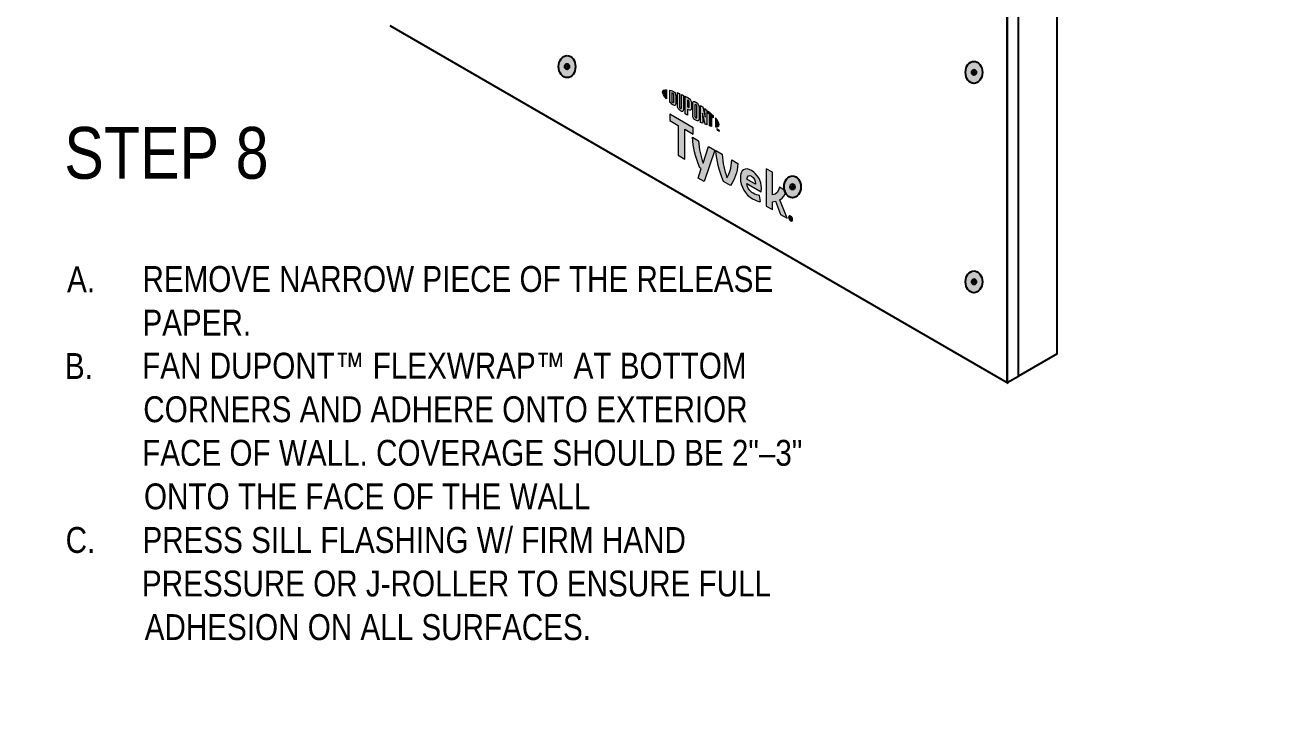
# Model space of a CAD drawing. Header units: inches. Extents: x -26 to 76, y -16 to 22.
# Drawn here: x -16.26 to -8.69, y 1.76 to 5.97 of the extents above; entities that cross this region are included whole.
import ezdxf

# ---------------------------------------------------------------- set-up
doc = ezdxf.new("R2010")
doc.units = ezdxf.units.IN
doc.header["$MEASUREMENT"] = 0
for name, color, linetype, lineweight in [('.ATI-HATCH', 7, 'Continuous', 0), ('G-ANNO-TTLB', 7, 'Continuous', 0), ('TYVEK', 7, 'Continuous', 0)]:
    doc.layers.add(name, color=color, linetype=linetype, lineweight=lineweight)

# ---------------------------------------------------------------- blocks, each defined once
blk = doc.blocks.new('Block_354')
at = {"layer": '.ATI-HATCH', "char_height": 0.2, "attachment_point": 7}
for s, insert in [('\\C18;\\c0;\\FArial Narrow|b0|i0|c1;\\H0.156297;\\W1.000000;A.', (-16.0058, 4.3543)), ('\\C18;\\c0;\\FArial Narrow|b0|i0|c1;\\H0.156297;\\W1.000000;REMOVE NARROW PIECE OF THE RELEASE', (-15.5507, 4.3543)), ('\\C18;\\c0;\\FArial Narrow|b0|i0|c1;\\H0.156297;\\W1.000000;PAPER.', (-15.5507, 4.0924)), ('\\C18;\\c0;\\FArial Narrow|b0|i0|c1;\\H0.156297;\\W1.000000;B.', (-16.0191, 3.8305)), ('\\C18;\\c0;\\FArial Narrow|b0|i0|c1;\\H0.156297;\\W1.000000;FAN DUPONT™ FLEXWRAP™ AT BOTTOM', (-15.552, 3.8305)), ('\\C18;\\c0;\\FArial Narrow|b0|i0|c1;\\H0.156297;\\W1.000000;CORNERS AND ADHERE ONTO EXTERIOR', (-15.5455, 3.5672)), ('\\C18;\\c0;\\FArial Narrow|b0|i0|c1;\\H0.156297;\\W1.000000;FACE OF WALL. COVERAGE SHOULD BE 2"–3" ', (-15.552, 3.304)), ('\\C18;\\c0;\\FArial Narrow|b0|i0|c1;\\H0.156297;\\W1.000000;ONTO THE FACE OF THE WALL', (-15.5414, 3.0407)), ('\\C18;\\c0;\\FArial Narrow|b0|i0|c1;\\H0.156297;\\W1.000000;C.', (-16.0144, 2.7774)), ('\\C18;\\c0;\\FArial Narrow|b0|i0|c1;\\H0.156297;\\W1.000000;PRESS SILL FLASHING W/ FIRM HAND', (-15.5507, 2.7774)), ('\\C18;\\c0;\\FArial Narrow|b0|i0|c1;\\H0.156297;\\W1.000000;PRESSURE OR J-ROLLER TO ENSURE FULL', (-15.5535, 2.5142)), ('\\C18;\\c0;\\FArial Narrow|b0|i0|c1;\\H0.156297;\\W1.000000;ADHESION ON ALL SURFACES.', (-15.5369, 2.2509))]:
    blk.add_mtext(s, dxfattribs=dict(at, insert=insert))
blk = doc.blocks.new('Block_363')
at = {"layer": '.ATI-HATCH', "true_color": 0x848484, "transparency": 33554687}
h = blk.add_hatch(color=252, dxfattribs=at)
h.dxf.hatch_style = 2
edge = h.paths.add_edge_path()
edge.add_spline(control_points=[(-12.4086, 5.5643), (-12.4086, 5.5543), (-12.4001, 5.54), (-12.3853, 5.5234), (-12.3853, 5.5234), (-12.3853, 5.5781), (-12.3853, 5.5781), (-12.4001, 5.5787), (-12.4086, 5.5743), (-12.4086, 5.5643)], knot_values=[0, 0, 0, 0, 1, 1, 1, 2, 2, 2, 3, 3, 3, 3], degree=3, periodic=0)
h = blk.add_hatch(color=252, dxfattribs=at)
h.dxf.hatch_style = 2
edge = h.paths.add_edge_path()
edge.add_spline(control_points=[(-12.3408, 5.5028), (-12.3408, 5.4986), (-12.343, 5.4985), (-12.3456, 5.5), (-12.3477, 5.5012), (-12.3508, 5.5039), (-12.3534, 5.5062), (-12.3534, 5.5062), (-12.3534, 5.5585), (-12.3534, 5.5585), (-12.3508, 5.5578), (-12.3477, 5.5568), (-12.3456, 5.5556), (-12.343, 5.5541), (-12.3408, 5.5514), (-12.3408, 5.5472), (-12.3408, 5.5472), (-12.3408, 5.5028), (-12.3408, 5.5028)], knot_values=[0, 0, 0, 0, 1, 1, 1, 2, 2, 2, 3, 3, 3, 4, 4, 4, 5, 5, 5, 6, 6, 6, 6], degree=3, periodic=0)
edge = h.paths.add_edge_path()
edge.add_spline(control_points=[(-12.3439, 5.5683), (-12.348, 5.5707), (-12.354, 5.5728), (-12.3648, 5.5752), (-12.3648, 5.5752), (-12.3648, 5.5026), (-12.3648, 5.5026), (-12.3553, 5.4938), (-12.348, 5.4877), (-12.3439, 5.4853), (-12.3344, 5.4798), (-12.329, 5.4834), (-12.329, 5.4941), (-12.329, 5.4941), (-12.329, 5.5423), (-12.329, 5.5423), (-12.329, 5.553), (-12.3344, 5.5628), (-12.3439, 5.5683)], knot_values=[0, 0, 0, 0, 1, 1, 1, 2, 2, 2, 3, 3, 3, 4, 4, 4, 5, 5, 5, 6, 6, 6, 6], degree=3, periodic=0)
h = blk.add_hatch(color=252, dxfattribs=at)
h.dxf.hatch_style = 2
edge = h.paths.add_edge_path()
edge.add_spline(control_points=[(-12.2957, 5.4683), (-12.2957, 5.4641), (-12.297, 5.4622), (-12.3016, 5.4654), (-12.3061, 5.4686), (-12.3073, 5.4715), (-12.3073, 5.4765), (-12.3073, 5.4765), (-12.3073, 5.5555), (-12.3073, 5.5555), (-12.3103, 5.5568), (-12.3169, 5.5596), (-12.3198, 5.5608), (-12.3198, 5.5608), (-12.3198, 5.4809), (-12.3198, 5.4809), (-12.3198, 5.4682), (-12.3144, 5.4601), (-12.3016, 5.451), (-12.2899, 5.4427), (-12.2827, 5.4454), (-12.2827, 5.4595), (-12.2827, 5.4595), (-12.2827, 5.5439), (-12.2827, 5.5439), (-12.2852, 5.5452), (-12.2932, 5.549), (-12.2957, 5.5502), (-12.2957, 5.5502), (-12.2957, 5.4683), (-12.2957, 5.4683)], knot_values=[0, 0, 0, 0, 1, 1, 1, 2, 2, 2, 3, 3, 3, 4, 4, 4, 5, 5, 5, 6, 6, 6, 7, 7, 7, 8, 8, 8, 9, 9, 9, 10, 10, 10, 10], degree=3, periodic=0)
h = blk.add_hatch(color=252, dxfattribs=at)
h.dxf.hatch_style = 2
edge = h.paths.add_edge_path()
edge.add_spline(control_points=[(-12.2483, 5.4756), (-12.2483, 5.471), (-12.2497, 5.4695), (-12.2549, 5.4725), (-12.2549, 5.4725), (-12.2595, 5.4752), (-12.2595, 5.4752), (-12.2595, 5.4752), (-12.2595, 5.5171), (-12.2595, 5.5171), (-12.2575, 5.516), (-12.2564, 5.5154), (-12.2552, 5.5147), (-12.2494, 5.5114), (-12.2483, 5.5083), (-12.2483, 5.5036), (-12.2483, 5.5036), (-12.2483, 5.4756), (-12.2483, 5.4756)], knot_values=[0, 0, 0, 0, 1, 1, 1, 2, 2, 2, 3, 3, 3, 4, 4, 4, 5, 5, 5, 6, 6, 6, 6], degree=3, periodic=0)
edge = h.paths.add_edge_path()
edge.add_spline(control_points=[(-12.2544, 5.5291), (-12.2567, 5.5305), (-12.2649, 5.5349), (-12.2725, 5.5388), (-12.2725, 5.5388), (-12.2725, 5.4325), (-12.2725, 5.4325), (-12.27, 5.4308), (-12.2632, 5.4265), (-12.2595, 5.4243), (-12.2595, 5.4243), (-12.2595, 5.4604), (-12.2595, 5.4604), (-12.2595, 5.4604), (-12.2544, 5.4574), (-12.2544, 5.4574), (-12.2408, 5.4496), (-12.2351, 5.4534), (-12.2351, 5.4669), (-12.2351, 5.4669), (-12.2351, 5.4982), (-12.2351, 5.4982), (-12.2351, 5.5114), (-12.2415, 5.5217), (-12.2544, 5.5291)], knot_values=[0, 0, 0, 0, 1, 1, 1, 2, 2, 2, 3, 3, 3, 4, 4, 4, 5, 5, 5, 6, 6, 6, 7, 7, 7, 8, 8, 8, 8], degree=3, periodic=0)
h = blk.add_hatch(color=252, dxfattribs=at)
h.dxf.hatch_style = 2
edge = h.paths.add_edge_path()
edge.add_spline(control_points=[(-12.2017, 5.4116), (-12.2017, 5.4074), (-12.2029, 5.4059), (-12.2076, 5.4084), (-12.2123, 5.411), (-12.2136, 5.4141), (-12.2136, 5.4184), (-12.2136, 5.4184), (-12.2136, 5.4847), (-12.2136, 5.4847), (-12.2136, 5.4891), (-12.2123, 5.4907), (-12.2076, 5.4878), (-12.2029, 5.485), (-12.2017, 5.482), (-12.2017, 5.4778), (-12.2017, 5.4778), (-12.2017, 5.4116), (-12.2017, 5.4116)], knot_values=[0, 0, 0, 0, 1, 1, 1, 2, 2, 2, 3, 3, 3, 4, 4, 4, 5, 5, 5, 6, 6, 6, 6], degree=3, periodic=0)
edge = h.paths.add_edge_path()
edge.add_spline(control_points=[(-12.2076, 5.5027), (-12.2196, 5.5103), (-12.2268, 5.5084), (-12.2268, 5.4944), (-12.2268, 5.4944), (-12.2268, 5.4248), (-12.2268, 5.4248), (-12.2268, 5.4101), (-12.2203, 5.4002), (-12.2076, 5.3935), (-12.1951, 5.3869), (-12.1886, 5.3886), (-12.1886, 5.4043), (-12.1886, 5.4043), (-12.1886, 5.4707), (-12.1886, 5.4707), (-12.1886, 5.4856), (-12.1944, 5.4944), (-12.2076, 5.5027)], knot_values=[0, 0, 0, 0, 1, 1, 1, 2, 2, 2, 3, 3, 3, 4, 4, 4, 5, 5, 5, 6, 6, 6, 6], degree=3, periodic=0)
h = blk.add_hatch(color=252, dxfattribs=at)
h.dxf.hatch_style = 2
edge = h.paths.add_edge_path()
edge.add_spline(control_points=[(-12.1524, 5.4116), (-12.1524, 5.4116), (-12.1669, 5.474), (-12.1669, 5.474), (-12.1708, 5.4769), (-12.1755, 5.4802), (-12.1792, 5.4827), (-12.1792, 5.4827), (-12.1792, 5.3807), (-12.1792, 5.3807), (-12.1766, 5.3795), (-12.1701, 5.3766), (-12.1667, 5.3751), (-12.1667, 5.3751), (-12.1677, 5.4358), (-12.1677, 5.4358), (-12.1677, 5.4358), (-12.1524, 5.3692), (-12.1524, 5.3692), (-12.1491, 5.3679), (-12.1444, 5.3662), (-12.1413, 5.365), (-12.1413, 5.365), (-12.1413, 5.4547), (-12.1413, 5.4547), (-12.1445, 5.4573), (-12.1504, 5.4618), (-12.1533, 5.464), (-12.1533, 5.464), (-12.1524, 5.4116), (-12.1524, 5.4116)], knot_values=[0, 0, 0, 0, 1, 1, 1, 2, 2, 2, 3, 3, 3, 4, 4, 4, 5, 5, 5, 6, 6, 6, 7, 7, 7, 8, 8, 8, 9, 9, 9, 10, 10, 10, 10], degree=3, periodic=0)
h = blk.add_hatch(color=252, dxfattribs=at)
h.dxf.hatch_style = 2
edge = h.paths.add_edge_path()
edge.add_spline(control_points=[(-12.1348, 5.4353), (-12.1316, 5.4327), (-12.1284, 5.4302), (-12.1253, 5.4276), (-12.1253, 5.4276), (-12.1253, 5.3598), (-12.1253, 5.3598), (-12.1225, 5.3589), (-12.1172, 5.3574), (-12.1137, 5.3566), (-12.1137, 5.3566), (-12.1137, 5.4177), (-12.1137, 5.4177), (-12.1103, 5.4147), (-12.1071, 5.4119), (-12.1042, 5.4092), (-12.1042, 5.4092), (-12.1042, 5.4223), (-12.1042, 5.4223), (-12.1134, 5.4313), (-12.1233, 5.44), (-12.1348, 5.4494), (-12.1348, 5.4494), (-12.1348, 5.4353), (-12.1348, 5.4353)], knot_values=[0, 0, 0, 0, 1, 1, 1, 2, 2, 2, 3, 3, 3, 4, 4, 4, 5, 5, 5, 6, 6, 6, 7, 7, 7, 8, 8, 8, 8], degree=3, periodic=0)
h = blk.add_hatch(color=252, dxfattribs=at)
h.dxf.hatch_style = 2
edge = h.paths.add_edge_path()
edge.add_spline(control_points=[(-12.0668, 5.367), (-12.0668, 5.357), (-12.0754, 5.3525), (-12.0902, 5.353), (-12.0902, 5.353), (-12.0902, 5.4078), (-12.0902, 5.4078), (-12.0754, 5.3912), (-12.0668, 5.377), (-12.0668, 5.367)], knot_values=[0, 0, 0, 0, 1, 1, 1, 2, 2, 2, 3, 3, 3, 3], degree=3, periodic=0)
h = blk.add_hatch(color=252, dxfattribs=at)
h.dxf.hatch_style = 2
edge = h.paths.add_edge_path()
edge.add_spline(control_points=[(-12.0738, 5.3381), (-12.0738, 5.3381), (-12.0724, 5.3372), (-12.0724, 5.3372), (-12.0724, 5.3372), (-12.0703, 5.3323), (-12.0703, 5.3323), (-12.0703, 5.3323), (-12.0682, 5.3348), (-12.0682, 5.3348), (-12.0682, 5.3348), (-12.0668, 5.3341), (-12.0668, 5.3341), (-12.0668, 5.3341), (-12.0668, 5.3262), (-12.0668, 5.3262), (-12.0668, 5.3262), (-12.0681, 5.3269), (-12.0681, 5.3269), (-12.0681, 5.3269), (-12.0681, 5.3325), (-12.0681, 5.3325), (-12.0681, 5.3325), (-12.0702, 5.33), (-12.0702, 5.33), (-12.0702, 5.33), (-12.0704, 5.3301), (-12.0704, 5.3301), (-12.0704, 5.3301), (-12.0725, 5.335), (-12.0725, 5.335), (-12.0725, 5.335), (-12.0725, 5.3294), (-12.0725, 5.3294), (-12.0725, 5.3294), (-12.0738, 5.3302), (-12.0738, 5.3302), (-12.0738, 5.3302), (-12.0738, 5.3381), (-12.0738, 5.3381)], knot_values=[0, 0, 0, 0, 1, 1, 1, 2, 2, 2, 3, 3, 3, 4, 4, 4, 5, 5, 5, 6, 6, 6, 7, 7, 7, 8, 8, 8, 9, 9, 9, 10, 10, 10, 11, 11, 11, 12, 12, 12, 13, 13, 13, 13], degree=3, periodic=0)
edge = h.paths.add_edge_path()
edge.add_spline(control_points=[(-12.0787, 5.3395), (-12.0787, 5.3395), (-12.0808, 5.3407), (-12.0808, 5.3407), (-12.0808, 5.3407), (-12.0808, 5.3421), (-12.0808, 5.3421), (-12.0808, 5.3421), (-12.0753, 5.3389), (-12.0753, 5.3389), (-12.0753, 5.3389), (-12.0753, 5.3375), (-12.0753, 5.3375), (-12.0753, 5.3375), (-12.0774, 5.3388), (-12.0774, 5.3388), (-12.0774, 5.3388), (-12.0774, 5.3322), (-12.0774, 5.3322), (-12.0774, 5.3322), (-12.0787, 5.333), (-12.0787, 5.333), (-12.0787, 5.333), (-12.0787, 5.3395), (-12.0787, 5.3395)], knot_values=[0, 0, 0, 0, 1, 1, 1, 2, 2, 2, 3, 3, 3, 4, 4, 4, 5, 5, 5, 6, 6, 6, 7, 7, 7, 8, 8, 8, 8], degree=3, periodic=0)
at = {"layer": '.ATI-HATCH'}
for points, knots in [([(-12.4086, 5.5643), (-12.4086, 5.5543), (-12.4001, 5.54), (-12.3853, 5.5234), (-12.3853, 5.5234), (-12.3853, 5.5781), (-12.3853, 5.5781), (-12.4001, 5.5787), (-12.4086, 5.5743), (-12.4086, 5.5643)], [0, 0, 0, 0, 1, 1, 1, 2, 2, 2, 3, 3, 3, 3]), ([(-12.3439, 5.5683), (-12.348, 5.5707), (-12.354, 5.5728), (-12.3648, 5.5752), (-12.3648, 5.5752), (-12.3648, 5.5026), (-12.3648, 5.5026), (-12.3553, 5.4938), (-12.348, 5.4877), (-12.3439, 5.4853), (-12.3344, 5.4798), (-12.329, 5.4834), (-12.329, 5.4941), (-12.329, 5.4941), (-12.329, 5.5423), (-12.329, 5.5423), (-12.329, 5.553), (-12.3344, 5.5628), (-12.3439, 5.5683)], [0, 0, 0, 0, 1, 1, 1, 2, 2, 2, 3, 3, 3, 4, 4, 4, 5, 5, 5, 6, 6, 6, 6]), ([(-12.3408, 5.5028), (-12.3408, 5.4986), (-12.343, 5.4985), (-12.3456, 5.5), (-12.3477, 5.5012), (-12.3508, 5.5039), (-12.3534, 5.5062), (-12.3534, 5.5062), (-12.3534, 5.5585), (-12.3534, 5.5585), (-12.3508, 5.5578), (-12.3477, 5.5568), (-12.3456, 5.5556), (-12.343, 5.5541), (-12.3408, 5.5514), (-12.3408, 5.5472), (-12.3408, 5.5472), (-12.3408, 5.5028), (-12.3408, 5.5028)], [0, 0, 0, 0, 1, 1, 1, 2, 2, 2, 3, 3, 3, 4, 4, 4, 5, 5, 5, 6, 6, 6, 6]), ([(-12.2957, 5.4683), (-12.2957, 5.4641), (-12.297, 5.4622), (-12.3016, 5.4654), (-12.3061, 5.4686), (-12.3073, 5.4715), (-12.3073, 5.4765), (-12.3073, 5.4765), (-12.3073, 5.5555), (-12.3073, 5.5555), (-12.3103, 5.5568), (-12.3169, 5.5596), (-12.3198, 5.5608), (-12.3198, 5.5608), (-12.3198, 5.4809), (-12.3198, 5.4809), (-12.3198, 5.4682), (-12.3144, 5.4601), (-12.3016, 5.451), (-12.2899, 5.4427), (-12.2827, 5.4454), (-12.2827, 5.4595), (-12.2827, 5.4595), (-12.2827, 5.5439), (-12.2827, 5.5439), (-12.2852, 5.5452), (-12.2932, 5.549), (-12.2957, 5.5502), (-12.2957, 5.5502), (-12.2957, 5.4683), (-12.2957, 5.4683)], [0, 0, 0, 0, 1, 1, 1, 2, 2, 2, 3, 3, 3, 4, 4, 4, 5, 5, 5, 6, 6, 6, 7, 7, 7, 8, 8, 8, 9, 9, 9, 10, 10, 10, 10]), ([(-12.2544, 5.5291), (-12.2567, 5.5305), (-12.2649, 5.5349), (-12.2725, 5.5388), (-12.2725, 5.5388), (-12.2725, 5.4325), (-12.2725, 5.4325), (-12.27, 5.4308), (-12.2632, 5.4265), (-12.2595, 5.4243), (-12.2595, 5.4243), (-12.2595, 5.4604), (-12.2595, 5.4604), (-12.2595, 5.4604), (-12.2544, 5.4574), (-12.2544, 5.4574), (-12.2408, 5.4496), (-12.2351, 5.4534), (-12.2351, 5.4669), (-12.2351, 5.4669), (-12.2351, 5.4982), (-12.2351, 5.4982), (-12.2351, 5.5114), (-12.2415, 5.5217), (-12.2544, 5.5291)], [0, 0, 0, 0, 1, 1, 1, 2, 2, 2, 3, 3, 3, 4, 4, 4, 5, 5, 5, 6, 6, 6, 7, 7, 7, 8, 8, 8, 8]), ([(-12.2483, 5.4756), (-12.2483, 5.471), (-12.2497, 5.4695), (-12.2549, 5.4725), (-12.2549, 5.4725), (-12.2595, 5.4752), (-12.2595, 5.4752), (-12.2595, 5.4752), (-12.2595, 5.5171), (-12.2595, 5.5171), (-12.2575, 5.516), (-12.2564, 5.5154), (-12.2552, 5.5147), (-12.2494, 5.5114), (-12.2483, 5.5083), (-12.2483, 5.5036), (-12.2483, 5.5036), (-12.2483, 5.4756), (-12.2483, 5.4756)], [0, 0, 0, 0, 1, 1, 1, 2, 2, 2, 3, 3, 3, 4, 4, 4, 5, 5, 5, 6, 6, 6, 6]), ([(-12.2076, 5.5027), (-12.2196, 5.5103), (-12.2268, 5.5084), (-12.2268, 5.4944), (-12.2268, 5.4944), (-12.2268, 5.4248), (-12.2268, 5.4248), (-12.2268, 5.4101), (-12.2203, 5.4002), (-12.2076, 5.3935), (-12.1951, 5.3869), (-12.1886, 5.3886), (-12.1886, 5.4043), (-12.1886, 5.4043), (-12.1886, 5.4707), (-12.1886, 5.4707), (-12.1886, 5.4856), (-12.1944, 5.4944), (-12.2076, 5.5027)], [0, 0, 0, 0, 1, 1, 1, 2, 2, 2, 3, 3, 3, 4, 4, 4, 5, 5, 5, 6, 6, 6, 6]), ([(-12.2017, 5.4116), (-12.2017, 5.4074), (-12.2029, 5.4059), (-12.2076, 5.4084), (-12.2123, 5.411), (-12.2136, 5.4141), (-12.2136, 5.4184), (-12.2136, 5.4184), (-12.2136, 5.4847), (-12.2136, 5.4847), (-12.2136, 5.4891), (-12.2123, 5.4907), (-12.2076, 5.4878), (-12.2029, 5.485), (-12.2017, 5.482), (-12.2017, 5.4778), (-12.2017, 5.4778), (-12.2017, 5.4116), (-12.2017, 5.4116)], [0, 0, 0, 0, 1, 1, 1, 2, 2, 2, 3, 3, 3, 4, 4, 4, 5, 5, 5, 6, 6, 6, 6]), ([(-12.1524, 5.4116), (-12.1524, 5.4116), (-12.1669, 5.474), (-12.1669, 5.474), (-12.1708, 5.4769), (-12.1755, 5.4802), (-12.1792, 5.4827), (-12.1792, 5.4827), (-12.1792, 5.3807), (-12.1792, 5.3807), (-12.1766, 5.3795), (-12.1701, 5.3766), (-12.1667, 5.3751), (-12.1667, 5.3751), (-12.1677, 5.4358), (-12.1677, 5.4358), (-12.1677, 5.4358), (-12.1524, 5.3692), (-12.1524, 5.3692), (-12.1491, 5.3679), (-12.1444, 5.3662), (-12.1413, 5.365), (-12.1413, 5.365), (-12.1413, 5.4547), (-12.1413, 5.4547), (-12.1445, 5.4573), (-12.1504, 5.4618), (-12.1533, 5.464), (-12.1533, 5.464), (-12.1524, 5.4116), (-12.1524, 5.4116)], [0, 0, 0, 0, 1, 1, 1, 2, 2, 2, 3, 3, 3, 4, 4, 4, 5, 5, 5, 6, 6, 6, 7, 7, 7, 8, 8, 8, 9, 9, 9, 10, 10, 10, 10]), ([(-12.1348, 5.4353), (-12.1316, 5.4327), (-12.1284, 5.4302), (-12.1253, 5.4276), (-12.1253, 5.4276), (-12.1253, 5.3598), (-12.1253, 5.3598), (-12.1225, 5.3589), (-12.1172, 5.3574), (-12.1137, 5.3566), (-12.1137, 5.3566), (-12.1137, 5.4177), (-12.1137, 5.4177), (-12.1103, 5.4147), (-12.1071, 5.4119), (-12.1042, 5.4092), (-12.1042, 5.4092), (-12.1042, 5.4223), (-12.1042, 5.4223), (-12.1134, 5.4313), (-12.1233, 5.44), (-12.1348, 5.4494), (-12.1348, 5.4494), (-12.1348, 5.4353), (-12.1348, 5.4353)], [0, 0, 0, 0, 1, 1, 1, 2, 2, 2, 3, 3, 3, 4, 4, 4, 5, 5, 5, 6, 6, 6, 7, 7, 7, 8, 8, 8, 8]), ([(-12.0668, 5.367), (-12.0668, 5.357), (-12.0754, 5.3525), (-12.0902, 5.353), (-12.0902, 5.353), (-12.0902, 5.4078), (-12.0902, 5.4078), (-12.0754, 5.3912), (-12.0668, 5.377), (-12.0668, 5.367)], [0, 0, 0, 0, 1, 1, 1, 2, 2, 2, 3, 3, 3, 3]), ([(-12.0787, 5.3395), (-12.0787, 5.3395), (-12.0808, 5.3407), (-12.0808, 5.3407), (-12.0808, 5.3407), (-12.0808, 5.3421), (-12.0808, 5.3421), (-12.0808, 5.3421), (-12.0753, 5.3389), (-12.0753, 5.3389), (-12.0753, 5.3389), (-12.0753, 5.3375), (-12.0753, 5.3375), (-12.0753, 5.3375), (-12.0774, 5.3388), (-12.0774, 5.3388), (-12.0774, 5.3388), (-12.0774, 5.3322), (-12.0774, 5.3322), (-12.0774, 5.3322), (-12.0787, 5.333), (-12.0787, 5.333), (-12.0787, 5.333), (-12.0787, 5.3395), (-12.0787, 5.3395)], [0, 0, 0, 0, 1, 1, 1, 2, 2, 2, 3, 3, 3, 4, 4, 4, 5, 5, 5, 6, 6, 6, 7, 7, 7, 8, 8, 8, 8]), ([(-12.0738, 5.3381), (-12.0738, 5.3381), (-12.0724, 5.3372), (-12.0724, 5.3372), (-12.0724, 5.3372), (-12.0703, 5.3323), (-12.0703, 5.3323), (-12.0703, 5.3323), (-12.0682, 5.3348), (-12.0682, 5.3348), (-12.0682, 5.3348), (-12.0668, 5.3341), (-12.0668, 5.3341), (-12.0668, 5.3341), (-12.0668, 5.3262), (-12.0668, 5.3262), (-12.0668, 5.3262), (-12.0681, 5.3269), (-12.0681, 5.3269), (-12.0681, 5.3269), (-12.0681, 5.3325), (-12.0681, 5.3325), (-12.0681, 5.3325), (-12.0702, 5.33), (-12.0702, 5.33), (-12.0702, 5.33), (-12.0704, 5.3301), (-12.0704, 5.3301), (-12.0704, 5.3301), (-12.0725, 5.335), (-12.0725, 5.335), (-12.0725, 5.335), (-12.0725, 5.3294), (-12.0725, 5.3294), (-12.0725, 5.3294), (-12.0738, 5.3302), (-12.0738, 5.3302), (-12.0738, 5.3302), (-12.0738, 5.3381), (-12.0738, 5.3381)], [0, 0, 0, 0, 1, 1, 1, 2, 2, 2, 3, 3, 3, 4, 4, 4, 5, 5, 5, 6, 6, 6, 7, 7, 7, 8, 8, 8, 9, 9, 9, 10, 10, 10, 11, 11, 11, 12, 12, 12, 13, 13, 13, 13])]:
    blk.add_open_spline(points, degree=3, knots=knots, dxfattribs=at)
blk = doc.blocks.new('Block_367')
at = {"layer": '.ATI-HATCH', "true_color": 0x848484, "transparency": 33554687}
h = blk.add_hatch(color=252, dxfattribs=at)
h.dxf.hatch_style = 2
h.paths.add_polyline_path([(-12.2245, 5.3486), (-12.3648, 5.4296), (-12.3648, 5.3915), (-12.3141, 5.3622), (-12.3141, 5.1817), (-12.2752, 5.1592), (-12.2752, 5.3397), (-12.2245, 5.3105)])
h = blk.add_hatch(color=252, dxfattribs=at)
h.dxf.hatch_style = 2
edge = h.paths.add_edge_path()
edge.add_spline(control_points=[(-11.9913, 5.1549), (-11.9937, 5.1029), (-12.0041, 5.0727), (-12.0202, 5.0467), (-12.0357, 5.0909), (-12.0458, 5.133), (-12.0488, 5.1881), (-12.0488, 5.1881), (-12.0866, 5.21), (-12.0866, 5.21), (-12.0826, 5.1448), (-12.0703, 5.0975), (-12.0409, 5.024), (-12.0409, 5.024), (-11.9992, 4.9999), (-11.9992, 4.9999), (-11.9709, 5.0401), (-11.9591, 5.0736), (-11.9537, 5.1332), (-11.9537, 5.1332), (-11.9913, 5.1549), (-11.9913, 5.1549)], knot_values=[0, 0, 0, 0, 1, 1, 1, 2, 2, 2, 3, 3, 3, 4, 4, 4, 5, 5, 5, 6, 6, 6, 7, 7, 7, 7], degree=3, periodic=0)
h = blk.add_hatch(color=252, dxfattribs=at)
h.dxf.hatch_style = 2
edge = h.paths.add_edge_path()
edge.add_spline(control_points=[(-11.9, 5.0376), (-11.9, 5.0376), (-11.8483, 5.0077), (-11.8483, 5.0077), (-11.8483, 5.0077), (-11.8483, 5.0115), (-11.8483, 5.0115), (-11.8483, 5.0289), (-11.8565, 5.0465), (-11.8714, 5.0551), (-11.8872, 5.0642), (-11.8976, 5.0574), (-11.9, 5.0376)], knot_values=[0, 0, 0, 0, 1, 1, 1, 2, 2, 2, 3, 3, 3, 4, 4, 4, 4], degree=3, periodic=0)
edge = h.paths.add_edge_path()
edge.add_spline(control_points=[(-11.8175, 4.9019), (-11.8295, 4.9026), (-11.8472, 4.9084), (-11.8652, 4.9188), (-11.909, 4.9441), (-11.939, 4.9933), (-11.939, 5.0451), (-11.939, 5.0947), (-11.9115, 5.1126), (-11.8714, 5.0895), (-11.8358, 5.0689), (-11.8123, 5.0263), (-11.8123, 4.9845), (-11.8123, 4.9751), (-11.8129, 4.9673), (-11.8134, 4.9613), (-11.8134, 4.9613), (-11.8995, 5.011), (-11.8995, 5.011), (-11.896, 4.984), (-11.8832, 4.9654), (-11.8614, 4.9528), (-11.848, 4.9451), (-11.8352, 4.9411), (-11.8235, 4.94), (-11.8235, 4.94), (-11.8175, 4.9019), (-11.8175, 4.9019)], knot_values=[0, 0, 0, 0, 1, 1, 1, 2, 2, 2, 3, 3, 3, 4, 4, 4, 5, 5, 5, 6, 6, 6, 7, 7, 7, 8, 8, 8, 9, 9, 9, 9], degree=3, periodic=0)
h = blk.add_hatch(color=252, dxfattribs=at)
h.dxf.hatch_style = 2
edge = h.paths.add_edge_path()
edge.add_spline(control_points=[(-11.7009, 4.9129), (-11.7009, 4.9129), (-11.6557, 4.8016), (-11.6557, 4.8016), (-11.6557, 4.8016), (-11.6966, 4.8252), (-11.6966, 4.8252), (-11.6966, 4.8252), (-11.7279, 4.9042), (-11.7279, 4.9042), (-11.7336, 4.9028), (-11.7396, 4.9016), (-11.7461, 4.9006), (-11.7461, 4.9006), (-11.7461, 4.8538), (-11.7461, 4.8538), (-11.7461, 4.8538), (-11.7837, 4.8755), (-11.7837, 4.8755), (-11.7837, 4.8755), (-11.7837, 5.0994), (-11.7837, 5.0994), (-11.7837, 5.0994), (-11.7461, 5.0799), (-11.7461, 5.0799), (-11.7461, 5.0799), (-11.7461, 4.9422), (-11.7461, 4.9422), (-11.7205, 4.9464), (-11.708, 4.9611), (-11.7036, 4.9888), (-11.7036, 4.9888), (-11.6663, 4.9673), (-11.6663, 4.9673), (-11.6671, 4.9409), (-11.6791, 4.9238), (-11.7009, 4.9129)], knot_values=[0, 0, 0, 0, 1, 1, 1, 2, 2, 2, 3, 3, 3, 4, 4, 4, 5, 5, 5, 6, 6, 6, 7, 7, 7, 8, 8, 8, 9, 9, 9, 10, 10, 10, 11, 11, 11, 12, 12, 12, 12], degree=3, periodic=0)
at = {"layer": '.ATI-HATCH'}
blk.add_lwpolyline([(-12.2245, 5.3486), (-12.3648, 5.4296), (-12.3648, 5.3915), (-12.3141, 5.3622), (-12.3141, 5.1817), (-12.2752, 5.1592), (-12.2752, 5.3397), (-12.2245, 5.3105)], close=True, dxfattribs=at)
for points, knots in [([(-11.9913, 5.1549), (-11.9937, 5.1029), (-12.0041, 5.0727), (-12.0202, 5.0467), (-12.0357, 5.0909), (-12.0458, 5.133), (-12.0488, 5.1881), (-12.0488, 5.1881), (-12.0866, 5.21), (-12.0866, 5.21), (-12.0826, 5.1448), (-12.0703, 5.0975), (-12.0409, 5.024), (-12.0409, 5.024), (-11.9992, 4.9999), (-11.9992, 4.9999), (-11.9709, 5.0401), (-11.9591, 5.0736), (-11.9537, 5.1332), (-11.9537, 5.1332), (-11.9913, 5.1549), (-11.9913, 5.1549)], [0, 0, 0, 0, 1, 1, 1, 2, 2, 2, 3, 3, 3, 4, 4, 4, 5, 5, 5, 6, 6, 6, 7, 7, 7, 7]), ([(-11.8175, 4.9019), (-11.8295, 4.9026), (-11.8472, 4.9084), (-11.8652, 4.9188), (-11.909, 4.9441), (-11.939, 4.9933), (-11.939, 5.0451), (-11.939, 5.0947), (-11.9115, 5.1126), (-11.8714, 5.0895), (-11.8358, 5.0689), (-11.8123, 5.0263), (-11.8123, 4.9845), (-11.8123, 4.9751), (-11.8129, 4.9673), (-11.8134, 4.9613), (-11.8134, 4.9613), (-11.8995, 5.011), (-11.8995, 5.011), (-11.896, 4.984), (-11.8832, 4.9654), (-11.8614, 4.9528), (-11.848, 4.9451), (-11.8352, 4.9411), (-11.8235, 4.94), (-11.8235, 4.94), (-11.8175, 4.9019), (-11.8175, 4.9019)], [0, 0, 0, 0, 1, 1, 1, 2, 2, 2, 3, 3, 3, 4, 4, 4, 5, 5, 5, 6, 6, 6, 7, 7, 7, 8, 8, 8, 9, 9, 9, 9]), ([(-11.7009, 4.9129), (-11.7009, 4.9129), (-11.6557, 4.8016), (-11.6557, 4.8016), (-11.6557, 4.8016), (-11.6966, 4.8252), (-11.6966, 4.8252), (-11.6966, 4.8252), (-11.7279, 4.9042), (-11.7279, 4.9042), (-11.7336, 4.9028), (-11.7396, 4.9016), (-11.7461, 4.9006), (-11.7461, 4.9006), (-11.7461, 4.8538), (-11.7461, 4.8538), (-11.7461, 4.8538), (-11.7837, 4.8755), (-11.7837, 4.8755), (-11.7837, 4.8755), (-11.7837, 5.0994), (-11.7837, 5.0994), (-11.7837, 5.0994), (-11.7461, 5.0799), (-11.7461, 5.0799), (-11.7461, 5.0799), (-11.7461, 4.9422), (-11.7461, 4.9422), (-11.7205, 4.9464), (-11.708, 4.9611), (-11.7036, 4.9888), (-11.7036, 4.9888), (-11.6663, 4.9673), (-11.6663, 4.9673), (-11.6671, 4.9409), (-11.6791, 4.9238), (-11.7009, 4.9129)], [0, 0, 0, 0, 1, 1, 1, 2, 2, 2, 3, 3, 3, 4, 4, 4, 5, 5, 5, 6, 6, 6, 7, 7, 7, 8, 8, 8, 9, 9, 9, 10, 10, 10, 11, 11, 11, 12, 12, 12, 12]), ([(-11.9, 5.0376), (-11.9, 5.0376), (-11.8483, 5.0077), (-11.8483, 5.0077), (-11.8483, 5.0077), (-11.8483, 5.0115), (-11.8483, 5.0115), (-11.8483, 5.0289), (-11.8565, 5.0465), (-11.8714, 5.0551), (-11.8872, 5.0642), (-11.8976, 5.0574), (-11.9, 5.0376)], [0, 0, 0, 0, 1, 1, 1, 2, 2, 2, 3, 3, 3, 4, 4, 4, 4])]:
    blk.add_open_spline(points, degree=3, knots=knots, dxfattribs=at)
blk = doc.blocks.new('Block_366')
at = {"layer": '.ATI-HATCH', "true_color": 0x848484, "transparency": 33554687}
h = blk.add_hatch(color=252, dxfattribs=at)
h.dxf.hatch_style = 2
edge = h.paths.add_edge_path()
edge.add_spline(control_points=[(-12.1309, 5.2355), (-12.1309, 5.2355), (-12.1646, 5.1349), (-12.1646, 5.1349), (-12.179, 5.177), (-12.1883, 5.2177), (-12.1912, 5.2703), (-12.1912, 5.2703), (-12.2291, 5.2922), (-12.2291, 5.2922), (-12.225, 5.2271), (-12.2127, 5.1797), (-12.1833, 5.1062), (-12.1833, 5.1062), (-12.1757, 5.1018), (-12.1757, 5.1018), (-12.1757, 5.1018), (-12.195, 5.0443), (-12.195, 5.0443), (-12.195, 5.0443), (-12.1574, 5.0226), (-12.1574, 5.0226), (-12.1574, 5.0226), (-12.0933, 5.2138), (-12.0933, 5.2138), (-12.0933, 5.2138), (-12.1309, 5.2355), (-12.1309, 5.2355)], knot_values=[0, 0, 0, 0, 1, 1, 1, 2, 2, 2, 3, 3, 3, 4, 4, 4, 5, 5, 5, 6, 6, 6, 7, 7, 7, 8, 8, 8, 9, 9, 9, 9], degree=3, periodic=0)
at = {"layer": '.ATI-HATCH'}
blk.add_open_spline([(-12.1309, 5.2355), (-12.1309, 5.2355), (-12.1646, 5.1349), (-12.1646, 5.1349), (-12.179, 5.177), (-12.1883, 5.2177), (-12.1912, 5.2703), (-12.1912, 5.2703), (-12.2291, 5.2922), (-12.2291, 5.2922), (-12.225, 5.2271), (-12.2127, 5.1797), (-12.1833, 5.1062), (-12.1833, 5.1062), (-12.1757, 5.1018), (-12.1757, 5.1018), (-12.1757, 5.1018), (-12.195, 5.0443), (-12.195, 5.0443), (-12.195, 5.0443), (-12.1574, 5.0226), (-12.1574, 5.0226), (-12.1574, 5.0226), (-12.0933, 5.2138), (-12.0933, 5.2138), (-12.0933, 5.2138), (-12.1309, 5.2355), (-12.1309, 5.2355)], degree=3, knots=[0, 0, 0, 0, 1, 1, 1, 2, 2, 2, 3, 3, 3, 4, 4, 4, 5, 5, 5, 6, 6, 6, 7, 7, 7, 8, 8, 8, 9, 9, 9, 9], dxfattribs=at)
blk.add_blockref('Block_367', (0, 0), dxfattribs=at)
blk = doc.blocks.new('Block_368')
at = {"layer": '.ATI-HATCH', "true_color": 0x848484, "transparency": 33554687}
h = blk.add_hatch(color=252, dxfattribs=at)
h.dxf.hatch_style = 2
edge = h.paths.add_edge_path()
edge.add_spline(control_points=[(-11.6377, 4.8059), (-11.6377, 4.8059), (-11.6377, 4.8018), (-11.6377, 4.8018), (-11.6377, 4.8018), (-11.6361, 4.8009), (-11.6361, 4.8009), (-11.6346, 4.8), (-11.6338, 4.8), (-11.6338, 4.8016), (-11.6338, 4.8031), (-11.6346, 4.8041), (-11.6361, 4.805), (-11.6361, 4.805), (-11.6377, 4.8059), (-11.6377, 4.8059)], knot_values=[0, 0, 0, 0, 1, 1, 1, 2, 2, 2, 3, 3, 3, 4, 4, 4, 5, 5, 5, 5], degree=3, periodic=0)
edge = h.paths.add_edge_path()
edge.add_spline(control_points=[(-11.6403, 4.81), (-11.6403, 4.81), (-11.6361, 4.8076), (-11.6361, 4.8076), (-11.6328, 4.8057), (-11.6312, 4.803), (-11.6312, 4.8001), (-11.6312, 4.7981), (-11.632, 4.7972), (-11.6336, 4.7974), (-11.6328, 4.7951), (-11.6317, 4.7928), (-11.6304, 4.7901), (-11.6304, 4.7901), (-11.6335, 4.792), (-11.6335, 4.792), (-11.6347, 4.7943), (-11.6355, 4.7964), (-11.6363, 4.7984), (-11.6363, 4.7984), (-11.6377, 4.7993), (-11.6377, 4.7993), (-11.6377, 4.7993), (-11.6377, 4.7944), (-11.6377, 4.7944), (-11.6377, 4.7944), (-11.6403, 4.7959), (-11.6403, 4.7959), (-11.6403, 4.7959), (-11.6403, 4.81), (-11.6403, 4.81)], knot_values=[0, 0, 0, 0, 1, 1, 1, 2, 2, 2, 3, 3, 3, 4, 4, 4, 5, 5, 5, 6, 6, 6, 7, 7, 7, 8, 8, 8, 9, 9, 9, 10, 10, 10, 10], degree=3, periodic=0)
edge = h.paths.add_edge_path()
edge.add_spline(control_points=[(-11.6359, 4.8111), (-11.6419, 4.8146), (-11.6453, 4.8126), (-11.6453, 4.8056), (-11.6453, 4.7985), (-11.6419, 4.7926), (-11.6359, 4.7892), (-11.6301, 4.7858), (-11.6266, 4.7877), (-11.6266, 4.7948), (-11.6266, 4.8018), (-11.6301, 4.8077), (-11.6359, 4.8111)], knot_values=[0, 0, 0, 0, 1, 1, 1, 2, 2, 2, 3, 3, 3, 4, 4, 4, 4], degree=3, periodic=0)
edge = h.paths.add_edge_path()
edge.add_spline(control_points=[(-11.6359, 4.814), (-11.6286, 4.8098), (-11.6238, 4.8016), (-11.6238, 4.7932), (-11.6238, 4.7848), (-11.6287, 4.7823), (-11.6359, 4.7864), (-11.6433, 4.7907), (-11.6481, 4.7988), (-11.6481, 4.8072), (-11.6481, 4.8156), (-11.6433, 4.8182), (-11.6359, 4.814)], knot_values=[0, 0, 0, 0, 1, 1, 1, 2, 2, 2, 3, 3, 3, 4, 4, 4, 4], degree=3, periodic=0)
at = {"layer": '.ATI-HATCH'}
for points, knots in [([(-11.6359, 4.814), (-11.6286, 4.8098), (-11.6238, 4.8016), (-11.6238, 4.7932), (-11.6238, 4.7848), (-11.6287, 4.7823), (-11.6359, 4.7864), (-11.6433, 4.7907), (-11.6481, 4.7988), (-11.6481, 4.8072), (-11.6481, 4.8156), (-11.6433, 4.8182), (-11.6359, 4.814)], [0, 0, 0, 0, 1, 1, 1, 2, 2, 2, 3, 3, 3, 4, 4, 4, 4]), ([(-11.6359, 4.8111), (-11.6419, 4.8146), (-11.6453, 4.8126), (-11.6453, 4.8056), (-11.6453, 4.7985), (-11.6419, 4.7926), (-11.6359, 4.7892), (-11.6301, 4.7858), (-11.6266, 4.7877), (-11.6266, 4.7948), (-11.6266, 4.8018), (-11.6301, 4.8077), (-11.6359, 4.8111)], [0, 0, 0, 0, 1, 1, 1, 2, 2, 2, 3, 3, 3, 4, 4, 4, 4]), ([(-11.6403, 4.81), (-11.6403, 4.81), (-11.6361, 4.8076), (-11.6361, 4.8076), (-11.6328, 4.8057), (-11.6312, 4.803), (-11.6312, 4.8001), (-11.6312, 4.7981), (-11.632, 4.7972), (-11.6336, 4.7974), (-11.6328, 4.7951), (-11.6317, 4.7928), (-11.6304, 4.7901), (-11.6304, 4.7901), (-11.6335, 4.792), (-11.6335, 4.792), (-11.6347, 4.7943), (-11.6355, 4.7964), (-11.6363, 4.7984), (-11.6363, 4.7984), (-11.6377, 4.7993), (-11.6377, 4.7993), (-11.6377, 4.7993), (-11.6377, 4.7944), (-11.6377, 4.7944), (-11.6377, 4.7944), (-11.6403, 4.7959), (-11.6403, 4.7959), (-11.6403, 4.7959), (-11.6403, 4.81), (-11.6403, 4.81)], [0, 0, 0, 0, 1, 1, 1, 2, 2, 2, 3, 3, 3, 4, 4, 4, 5, 5, 5, 6, 6, 6, 7, 7, 7, 8, 8, 8, 9, 9, 9, 10, 10, 10, 10]), ([(-11.6377, 4.8059), (-11.6377, 4.8059), (-11.6377, 4.8018), (-11.6377, 4.8018), (-11.6377, 4.8018), (-11.6361, 4.8009), (-11.6361, 4.8009), (-11.6346, 4.8), (-11.6338, 4.8), (-11.6338, 4.8016), (-11.6338, 4.8031), (-11.6346, 4.8041), (-11.6361, 4.805), (-11.6361, 4.805), (-11.6377, 4.8059), (-11.6377, 4.8059)], [0, 0, 0, 0, 1, 1, 1, 2, 2, 2, 3, 3, 3, 4, 4, 4, 5, 5, 5, 5])]:
    blk.add_open_spline(points, degree=3, knots=knots, dxfattribs=at)
blk = doc.blocks.new('Block_365')
at = {"layer": '.ATI-HATCH'}
for name in ['Block_366', 'Block_368']:
    blk.add_blockref(name, (0, 0), dxfattribs=at)
blk = doc.blocks.new('Block_364')
at = {"layer": '.ATI-HATCH'}
blk.add_blockref('Block_365', (0, 0), dxfattribs=at)
blk = doc.blocks.new('Block_362')
at = {"layer": '.ATI-HATCH'}
for name in ['Block_363', 'Block_364']:
    blk.add_blockref(name, (0, 0), dxfattribs=at)

msp = doc.modelspace()

# ---------------------------------------------------------------- hatches: boundary and pattern name
at = {"layer": '.ATI-HATCH', "true_color": 0x003b71, "transparency": 33554687}
h = msp.add_hatch(color=156, dxfattribs=at)
h.dxf.hatch_style = 2
edge = h.paths.add_edge_path()
edge.add_ellipse((-12.986, 5.7176), major_axis=(0, 0.0664), ratio=0.766948, start_angle=0, end_angle=360)
h = msp.add_hatch(color=156, dxfattribs=at)
h.dxf.hatch_style = 2
edge = h.paths.add_edge_path()
edge.add_ellipse((-10.5284, 5.6827), major_axis=(0, 0.0664), ratio=0.766948, start_angle=0, end_angle=360)
h = msp.add_hatch(color=156, dxfattribs=at)
h.dxf.hatch_style = 2
edge = h.paths.add_edge_path()
edge.add_ellipse((-11.6243, 4.9915), major_axis=(0, 0.0664), ratio=0.766948, start_angle=0, end_angle=360)
h = msp.add_hatch(color=156, dxfattribs=at)
h.dxf.hatch_style = 2
edge = h.paths.add_edge_path()
edge.add_ellipse((-10.5284, 4.4173), major_axis=(0, 0.0664), ratio=0.766948, start_angle=0, end_angle=360)
at = {"layer": 'G-ANNO-TTLB', "true_color": 0xff00ff, "transparency": 33554687}
h = msp.add_hatch(color=6, dxfattribs=at)
edge = h.paths.add_edge_path()
edge.add_spline(control_points=[(20.0342, -15.1346), (20.0342, -15.1346), (-20.6658, -15.1346), (-20.6658, -15.1346), (-20.6658, -15.1346), (-20.6658, 19.0008), (-20.6658, 19.0008), (-20.6658, 19.0008), (20.0342, 19.0008), (20.0342, 19.0008), (20.0342, 19.0008), (20.0342, -15.1346), (20.0342, -15.1346)], knot_values=[0, 0, 0, 0, 1, 1, 1, 2, 2, 2, 3, 3, 3, 4, 4, 4, 4], degree=3, periodic=0)
edge = h.paths.add_edge_path()
edge.add_spline(control_points=[(-20.5408, 18.8757), (-20.5408, 18.8757), (-20.5408, -15.0095), (-20.5408, -15.0095), (-20.5408, -15.0095), (19.9092, -15.0095), (19.9092, -15.0095), (19.9092, -15.0095), (19.9092, 18.8757), (19.9092, 18.8757), (19.9092, 18.8757), (-20.5408, 18.8757), (-20.5408, 18.8757)], knot_values=[0, 0, 0, 0, 1, 1, 1, 2, 2, 2, 3, 3, 3, 4, 4, 4, 4], degree=3, periodic=0)
edge.add_line((-20.5408, 18.8757), (-20.5408, 18.8757))

# ---------------------------------------------------------------- linework, layer by layer
at = {"layer": '.ATI-HATCH', "color": 33, "lineweight": 25, "true_color": 0xcc9966}
for q in [(-10.0266, 9.8788), (-10.2599, 3.848)]:
    msp.add_line((-10.0266, 3.9831), q, dxfattribs=at)
at = {"layer": '.ATI-HATCH', "color": 18, "lineweight": 25, "true_color": 0x000000}
msp.add_line((-10.3268, 9.7051), (-10.3268, 3.8094), dxfattribs=at)
at = {"layer": '.ATI-HATCH', "color": 2, "lineweight": 25, "true_color": 0xffff00}
for p, q in [((-10.26, 3.8481), (-10.26, 9.7438)), ((-10.3268, 3.8094), (-10.2599, 3.848))]:
    msp.add_line(p, q, dxfattribs=at)
at = {"layer": '.ATI-HATCH', "color": 252, "lineweight": 25, "true_color": 0x848484}
for p, q in [((-10.3268, 3.8094), (-10.3268, 8.9025)), ((-12.9995, 5.718), (-12.9725, 5.718)), ((-12.986, 5.7351), (-12.986, 5.7009)), ((-10.542, 5.6831), (-10.5149, 5.6831)), ((-10.5284, 5.7002), (-10.5284, 5.6659)), ((-11.6243, 5.0091), (-11.6243, 4.9748)), ((-11.6378, 4.9919), (-11.6108, 4.9919)), ((-10.542, 4.4177), (-10.5149, 4.4177)), ((-10.5284, 4.4348), (-10.5284, 4.4005))]:
    msp.add_line(p, q, dxfattribs=at)
at = {"layer": '.ATI-HATCH', "color": 18, "lineweight": 25, "true_color": 0x000000}
for centre in [(-12.986, 5.7176), (-10.5284, 5.6827), (-11.6243, 4.9915), (-10.5284, 4.4173)]:
    msp.add_ellipse(centre, major_axis=(0, 0.0664), ratio=0.766948, dxfattribs=at)
at = {"layer": '.ATI-HATCH', "color": 252, "lineweight": 25, "true_color": 0x848484}
for centre in [(-12.986, 5.718), (-10.5284, 5.6831), (-11.6243, 4.9919), (-10.5284, 4.4177)]:
    msp.add_ellipse(centre, major_axis=(0, 0.0171), ratio=0.788846, dxfattribs=at)
at = {"layer": 'G-ANNO-TTLB'}
for points in [[(20.0342, -15.1346), (20.0342, -15.1346), (-20.6658, -15.1346), (-20.6658, -15.1346), (-20.6658, -15.1346), (-20.6658, 19.0008), (-20.6658, 19.0008), (-20.6658, 19.0008), (20.0342, 19.0008), (20.0342, 19.0008), (20.0342, 19.0008), (20.0342, -15.1346), (20.0342, -15.1346)], [(-20.5408, 18.8757), (-20.5408, 18.8757), (-20.5408, -15.0095), (-20.5408, -15.0095), (-20.5408, -15.0095), (19.9092, -15.0095), (19.9092, -15.0095), (19.9092, -15.0095), (19.9092, 18.8757), (19.9092, 18.8757), (19.9092, 18.8757), (-20.5408, 18.8757), (-20.5408, 18.8757)]]:
    msp.add_open_spline(points, degree=3, knots=[0, 0, 0, 0, 1, 1, 1, 2, 2, 2, 3, 3, 3, 4, 4, 4, 4], dxfattribs=at)
at = {"layer": 'TYVEK', "color": 18, "lineweight": 25, "true_color": 0x000000}
msp.add_line((-14.0562, 5.9665), (-10.3218, 3.8046), dxfattribs=at)

# ---------------------------------------------------------------- block references
at = {"layer": '.ATI-HATCH'}
for name in ['Block_362', 'Block_354']:
    msp.add_blockref(name, (0, 0), dxfattribs=at)

# ---------------------------------------------------------------- texts
at = {"layer": '.ATI-HATCH', "insert": (-16.0226, 5.036), "char_height": 0.2, "attachment_point": 7}
msp.add_mtext('\\C18;\\c0;\\FArial Narrow|b0|i0|c1;\\H0.312594;\\W1.000000;STEP 8', dxfattribs=at)

doc.saveas('drawing.dxf')
